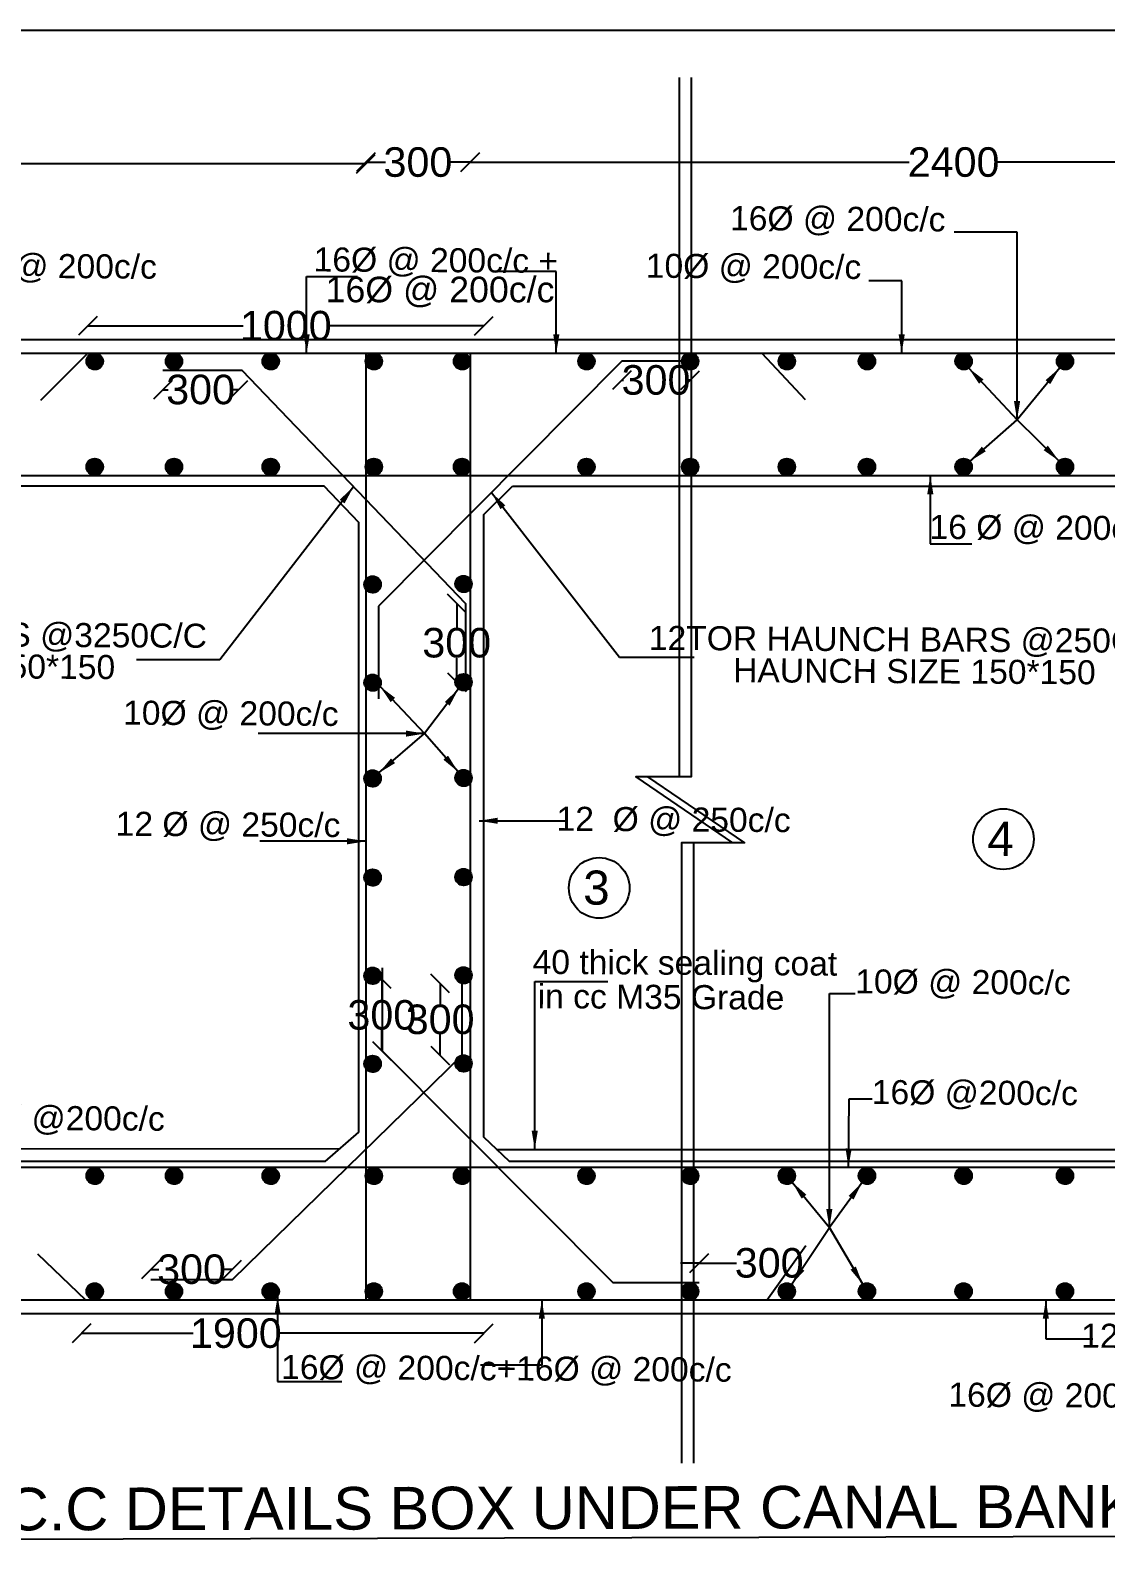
# Model space of a CAD drawing. Header units: millimetres. Extents: x 5124 to 6568637, y 2311 to 91879094.
# Drawn here: x 3805264 to 3810729, y 45946771 to 45954459 of the extents above; entities that cross this region are included whole.
import ezdxf

# ---------------------------------------------------------------- set-up
doc = ezdxf.new("R2010")
doc.units = ezdxf.units.MM
doc.header["$MEASUREMENT"] = 0
for name, color, linetype in [('DIMENSION', 7, 'Continuous'), ('DRAWING', 7, 'Continuous'), ('TEXT', 7, 'Continuous')]:
    doc.layers.add(name, color=color, linetype=linetype)
doc.styles.get("Standard").update_dxf_attribs({"font": 'arial.ttf', "height": 150})
doc.dimstyles.get("Standard").update_dxf_attribs({"dimtxt": 200, "dimasz": 110, "dimexe": 0.18, "dimexo": 0.0625, "dimgap": 0.09, "dimtad": 0, "dimtih": 1, "dimtoh": 1, "dimdec": 0, "dimzin": 0, "dimdsep": 46, "dimtxsty": 'Standard', "dimblk": 'OBLIQUE', "dimcen": 0.09, "dimse1": 1, "dimse2": 1, "dimadec": 0, "dimazin": 0, "dimtfac": 1, "dimtdec": 0, "dimtofl": 0, "dimtmove": 0, "dimatfit": 3, "dimfxl": 1, "dimtolj": 1, "dimtzin": 0, "dimarcsym": 0})

# ---------------------------------------------------------------- blocks, each defined once
blk = doc.blocks.new('_Oblique')
at = {"color": 0, "linetype": 'ByBlock', "lineweight": -2}
blk.add_line((-0.5, -0.5), (0.5, 0.5), dxfattribs=at)
blk = doc.blocks.new('*D73')
at = {"layer": 'Defpoints', "color": 0, "transparency": 16777216}
for p in [(3806969.2, 45953779.8), (3802108.5, 45952797.5), (3806969.2, 45952819.3)]:
    blk.add_point(p, dxfattribs=at)
at = {"layer": 'DIMENSION', "color": 0, "lineweight": -2, "transparency": 16777216}
for p, q in [((3802108.5, 45953779.8), (3804313.8, 45953779.8)), ((3806969.2, 45953779.8), (3804764, 45953779.8))]:
    blk.add_line(p, q, dxfattribs=at)
at = {"layer": 'DIMENSION', "color": 0, "lineweight": -2, "transparency": 16777216, "xscale": 95, "yscale": 95, "zscale": 95, "rotation": 180}
blk.add_blockref('_Oblique', (3802108.5, 45953779.8), dxfattribs=at)
at = {"layer": 'DIMENSION', "color": 0, "lineweight": -2, "transparency": 16777216, "xscale": 95, "yscale": 95, "zscale": 95}
blk.add_blockref('_Oblique', (3806969.2, 45953779.8), dxfattribs=at)
at = {"layer": 'DIMENSION', "color": 0, "transparency": 16777216, "insert": (3804538.9, 45953779.8), "char_height": 150, "attachment_point": 5}
blk.add_mtext('\\A1;2400', dxfattribs=at)
blk = doc.blocks.new('*D86')
at = {"layer": 'Defpoints', "color": 0, "transparency": 16777216}
for p in [(3805937.3, 45952733.2), (3806322, 45952733.2), (3806322, 45952633.2)]:
    blk.add_point(p, dxfattribs=at)
at = {"layer": 'DIMENSION', "color": 0, "lineweight": -2, "transparency": 16777216}
for p, q in [((3805937.3, 45952633.2), (3805964.2, 45952633.2)), ((3806322, 45952633.2), (3806295.1, 45952633.2))]:
    blk.add_line(p, q, dxfattribs=at)
at = {"layer": 'DIMENSION', "color": 0, "lineweight": -2, "transparency": 16777216, "xscale": 95, "yscale": 95, "zscale": 95, "rotation": 180}
blk.add_blockref('_Oblique', (3805937.3, 45952633.2), dxfattribs=at)
at = {"layer": 'DIMENSION', "color": 0, "lineweight": -2, "transparency": 16777216, "xscale": 95, "yscale": 95, "zscale": 95}
blk.add_blockref('_Oblique', (3806322, 45952633.2), dxfattribs=at)
at = {"layer": 'DIMENSION', "color": 0, "transparency": 16777216, "insert": (3806129.7, 45952633.2), "char_height": 150, "attachment_point": 5}
blk.add_mtext('\\A1;300', dxfattribs=at)
blk = doc.blocks.new('*D87')
at = {"layer": 'Defpoints', "color": 0, "transparency": 16777216}
for p in [(3807568.2, 45952957.5), (3805557.2, 45952819.3), (3807568.2, 45952776.9)]:
    blk.add_point(p, dxfattribs=at)
at = {"layer": 'DIMENSION', "color": 0, "lineweight": -2, "transparency": 16777216}
for p, q in [((3805557.2, 45952957.5), (3806345.9, 45952957.5)), ((3807568.2, 45952957.5), (3806779.4, 45952957.5))]:
    blk.add_line(p, q, dxfattribs=at)
at = {"layer": 'DIMENSION', "color": 0, "lineweight": -2, "transparency": 16777216, "xscale": 95, "yscale": 95, "zscale": 95, "rotation": 180}
blk.add_blockref('_Oblique', (3805557.2, 45952957.5), dxfattribs=at)
at = {"layer": 'DIMENSION', "color": 0, "lineweight": -2, "transparency": 16777216, "xscale": 95, "yscale": 95, "zscale": 95}
blk.add_blockref('_Oblique', (3807568.2, 45952957.5), dxfattribs=at)
at = {"layer": 'DIMENSION', "color": 0, "transparency": 16777216, "insert": (3806562.7, 45952957.5), "char_height": 150, "attachment_point": 5}
blk.add_mtext('\\A1;1000', dxfattribs=at)
blk = doc.blocks.new('*D88')
at = {"layer": 'Defpoints', "color": 0, "transparency": 16777216}
for p in [(3807475.3, 45951546.9), (3807431, 45951147.1), (3807465.7, 45951147.1)]:
    blk.add_point(p, dxfattribs=at)
at = {"layer": 'DIMENSION', "color": 0, "lineweight": -2, "transparency": 16777216}
for p, q in [((3807431, 45951546.9), (3807431, 45951423.7)), ((3807431, 45951147.1), (3807431, 45951270.3))]:
    blk.add_line(p, q, dxfattribs=at)
at = {"layer": 'DIMENSION', "color": 0, "lineweight": -2, "transparency": 16777216, "xscale": 95, "yscale": 95, "zscale": 95}
for p, rotation in [((3807431, 45951546.9), 90), ((3807431, 45951147.1), 270)]:
    blk.add_blockref('_Oblique', p, dxfattribs=dict(at, rotation=rotation))
at = {"layer": 'DIMENSION', "color": 0, "transparency": 16777216, "insert": (3807431, 45951347), "char_height": 150, "attachment_point": 5}
blk.add_mtext('\\A1;300', dxfattribs=at)
blk = doc.blocks.new('*D89')
at = {"layer": 'Defpoints', "color": 0, "transparency": 16777216}
for p in [(3807346.8, 45949616.4), (3807465.7, 45949616.4), (3807457.6, 45949251.6)]:
    blk.add_point(p, dxfattribs=at)
at = {"layer": 'DIMENSION', "color": 0, "lineweight": -2, "transparency": 16777216}
for p, q in [((3807346.8, 45949616.4), (3807346.8, 45949510.7)), ((3807346.8, 45949251.6), (3807346.8, 45949357.3))]:
    blk.add_line(p, q, dxfattribs=at)
at = {"layer": 'DIMENSION', "color": 0, "lineweight": -2, "transparency": 16777216, "xscale": 95, "yscale": 95, "zscale": 95}
for p, rotation in [((3807346.8, 45949616.4), 90), ((3807346.8, 45949251.6), 270)]:
    blk.add_blockref('_Oblique', p, dxfattribs=dict(at, rotation=rotation))
at = {"layer": 'DIMENSION', "color": 0, "transparency": 16777216, "insert": (3807346.8, 45949434), "char_height": 150, "attachment_point": 5}
blk.add_mtext('\\A1;300', dxfattribs=at)
blk = doc.blocks.new('*D90')
at = {"layer": 'Defpoints', "color": 0, "transparency": 16777216}
for p in [(3805877, 45948164.7), (3805877, 45948111.4), (3806290.4, 45948111.4)]:
    blk.add_point(p, dxfattribs=at)
at = {"layer": 'DIMENSION', "color": 0, "lineweight": -2, "transparency": 16777216}
for p, q in [((3805877, 45948164.7), (3805918.2, 45948164.7)), ((3806290.4, 45948164.7), (3806249.2, 45948164.7))]:
    blk.add_line(p, q, dxfattribs=at)
at = {"layer": 'DIMENSION', "color": 0, "lineweight": -2, "transparency": 16777216, "xscale": 95, "yscale": 95, "zscale": 95, "rotation": 180}
blk.add_blockref('_Oblique', (3805877, 45948164.7), dxfattribs=at)
at = {"layer": 'DIMENSION', "color": 0, "lineweight": -2, "transparency": 16777216, "xscale": 95, "yscale": 95, "zscale": 95}
blk.add_blockref('_Oblique', (3806290.4, 45948164.7), dxfattribs=at)
at = {"layer": 'DIMENSION', "color": 0, "transparency": 16777216, "insert": (3806083.7, 45948164.7), "char_height": 150, "attachment_point": 5}
blk.add_mtext('\\A1;300', dxfattribs=at)
blk = doc.blocks.new('*D91')
at = {"layer": 'Defpoints', "color": 0, "transparency": 16777216}
for p in [(3805524.7, 45948008.8), (3807568.2, 45947939.3), (3807568.2, 45947839.9)]:
    blk.add_point(p, dxfattribs=at)
at = {"layer": 'DIMENSION', "color": 0, "lineweight": -2, "transparency": 16777216}
for p, q in [((3805524.7, 45947839.9), (3806092.1, 45947839.9)), ((3807568.2, 45947839.9), (3806525.6, 45947839.9))]:
    blk.add_line(p, q, dxfattribs=at)
at = {"layer": 'DIMENSION', "color": 0, "lineweight": -2, "transparency": 16777216, "xscale": 95, "yscale": 95, "zscale": 95, "rotation": 180}
blk.add_blockref('_Oblique', (3805524.7, 45947839.9), dxfattribs=at)
at = {"layer": 'DIMENSION', "color": 0, "lineweight": -2, "transparency": 16777216, "xscale": 95, "yscale": 95, "zscale": 95}
blk.add_blockref('_Oblique', (3807568.2, 45947839.9), dxfattribs=at)
at = {"layer": 'DIMENSION', "color": 0, "transparency": 16777216, "insert": (3806308.9, 45947839.9), "char_height": 150, "attachment_point": 5}
blk.add_mtext('\\A1;1900', dxfattribs=at)
blk = doc.blocks.new('*D94')
at = {"layer": 'Defpoints', "color": 0, "transparency": 16777216}
for p in [(3812412.7, 45953788.6), (3807498.6, 45952819.3), (3812412.7, 45952819.3)]:
    blk.add_point(p, dxfattribs=at)
at = {"layer": 'DIMENSION', "color": 0, "lineweight": -2, "transparency": 16777216}
for p, q in [((3807498.6, 45953788.6), (3809730.6, 45953788.6)), ((3812412.7, 45953788.6), (3810180.8, 45953788.6))]:
    blk.add_line(p, q, dxfattribs=at)
at = {"layer": 'DIMENSION', "color": 0, "lineweight": -2, "transparency": 16777216, "xscale": 95, "yscale": 95, "zscale": 95, "rotation": 180}
blk.add_blockref('_Oblique', (3807498.6, 45953788.6), dxfattribs=at)
at = {"layer": 'DIMENSION', "color": 0, "lineweight": -2, "transparency": 16777216, "xscale": 95, "yscale": 95, "zscale": 95}
blk.add_blockref('_Oblique', (3812412.7, 45953788.6), dxfattribs=at)
at = {"layer": 'DIMENSION', "color": 0, "transparency": 16777216, "insert": (3809955.7, 45953788.6), "char_height": 150, "attachment_point": 5}
blk.add_mtext('\\A1;2400', dxfattribs=at)
blk = doc.blocks.new('*D100')
at = {"layer": 'Defpoints', "color": 0, "transparency": 16777216}
for p in [(3808270.3, 45952777.3), (3808617.1, 45952777.3), (3808617.1, 45952681.9)]:
    blk.add_point(p, dxfattribs=at)
at = {"layer": 'DIMENSION', "color": 0, "lineweight": -2, "transparency": 16777216}
for p, q in [((3808270.3, 45952681.9), (3808278.2, 45952681.9)), ((3808617.1, 45952681.9), (3808609.2, 45952681.9))]:
    blk.add_line(p, q, dxfattribs=at)
at = {"layer": 'DIMENSION', "color": 0, "lineweight": -2, "transparency": 16777216, "xscale": 95, "yscale": 95, "zscale": 95, "rotation": 180}
blk.add_blockref('_Oblique', (3808270.3, 45952681.9), dxfattribs=at)
at = {"layer": 'DIMENSION', "color": 0, "lineweight": -2, "transparency": 16777216, "xscale": 95, "yscale": 95, "zscale": 95}
blk.add_blockref('_Oblique', (3808617.1, 45952681.9), dxfattribs=at)
at = {"layer": 'DIMENSION', "color": 0, "transparency": 16777216, "insert": (3808443.7, 45952681.9), "char_height": 150, "attachment_point": 5}
blk.add_mtext('\\A1;300', dxfattribs=at)
blk = doc.blocks.new('*D101')
at = {"layer": 'Defpoints', "color": 0, "transparency": 16777216}
for p in [(3808663.2, 45948197), (3808663.2, 45948097.3), (3808663.2, 45948097.3)]:
    blk.add_point(p, dxfattribs=at)
at = {"layer": 'DIMENSION', "color": 0, "lineweight": -2, "transparency": 16777216}
for q in [(3808568.2, 45948197), (3808853.2, 45948197)]:
    blk.add_line((3808663.2, 45948197), q, dxfattribs=at)
at = {"layer": 'DIMENSION', "color": 0, "lineweight": -2, "transparency": 16777216, "xscale": 95, "yscale": 95, "zscale": 95}
blk.add_blockref('_Oblique', (3808663.2, 45948197), dxfattribs=at)
at = {"layer": 'DIMENSION', "color": 0, "lineweight": -2, "transparency": 16777216, "xscale": 95, "yscale": 95, "zscale": 95, "rotation": 180}
blk.add_blockref('_Oblique', (3808663.2, 45948197), dxfattribs=at)
at = {"layer": 'DIMENSION', "color": 0, "transparency": 16777216, "insert": (3809018.7, 45948197), "char_height": 150, "attachment_point": 5}
blk.add_mtext('\\A1;300', dxfattribs=at)
blk = doc.blocks.new('*D67')
at = {"layer": 'Defpoints', "color": 0, "transparency": 16777216}
for p in [(3807050.5, 45949639), (3807169.4, 45949639), (3807161.3, 45949274.3)]:
    blk.add_point(p, dxfattribs=at)
at = {"layer": 'DIMENSION', "color": 0, "lineweight": -2, "transparency": 16777216}
for p, q in [((3807050.5, 45949639), (3807050.5, 45949533.3)), ((3807050.5, 45949274.3), (3807050.5, 45949380))]:
    blk.add_line(p, q, dxfattribs=at)
at = {"layer": 'DIMENSION', "color": 0, "lineweight": -2, "transparency": 16777216, "xscale": 95, "yscale": 95, "zscale": 95}
for p, rotation in [((3807050.5, 45949639), 90), ((3807050.5, 45949274.3), 270)]:
    blk.add_blockref('_Oblique', p, dxfattribs=dict(at, rotation=rotation))
at = {"layer": 'DIMENSION', "color": 0, "transparency": 16777216, "insert": (3807050.5, 45949456.6), "char_height": 150, "attachment_point": 5}
blk.add_mtext('\\A1;300', dxfattribs=at)
blk = doc.blocks.new('*D115')
at = {"layer": 'Defpoints', "color": 0, "lineweight": -2, "transparency": 16777216}
for p, q in [((3806969.2, 45953788.6), (3807068.4, 45953788.6)), ((3807498.6, 45953788.6), (3807399.4, 45953788.6))]:
    blk.add_line(p, q, dxfattribs=at)
at = {"layer": 'Defpoints', "color": 0, "transparency": 16777216}
for p in [(3807498.6, 45953788.6), (3806969.2, 45952819.3), (3807498.6, 45952819.3)]:
    blk.add_point(p, dxfattribs=at)
at = {"layer": 'Defpoints', "color": 0, "lineweight": -2, "transparency": 16777216, "xscale": 95, "yscale": 95, "zscale": 95, "rotation": 180}
blk.add_blockref('_Oblique', (3806969.2, 45953788.6), dxfattribs=at)
at = {"layer": 'Defpoints', "color": 0, "lineweight": -2, "transparency": 16777216, "xscale": 95, "yscale": 95, "zscale": 95}
blk.add_blockref('_Oblique', (3807498.6, 45953788.6), dxfattribs=at)
at = {"layer": 'Defpoints', "color": 0, "transparency": 16777216, "insert": (3807233.9, 45953788.6), "char_height": 150, "attachment_point": 5}
blk.add_mtext('\\A1;300', dxfattribs=at)

msp = doc.modelspace()

# ---------------------------------------------------------------- hatches: boundary and pattern name
at = {"layer": 'DRAWING'}
h = msp.add_hatch(dxfattribs=at)
h.set_pattern_fill('ANSI31', color=256, scale=0.555958, style=0)
h.set_pattern_definition([(45, (1807415.43103, 20409304.63965), (-0.04914017675613, 0.04914017675613), [])])
h.paths.add_polyline_path([(3805634.1, 45952777.3, 0.958694), (3805550, 45952780.9), (3805550, 45952773.8, 0.958694)])
h = msp.add_hatch(dxfattribs=at)
h.set_pattern_fill('ANSI31', color=256, scale=0.555958, style=0)
h.set_pattern_definition([(45, (1807818.148966, 20409304.63965), (-0.04914017675613, 0.04914017675613), [])])
h.paths.add_polyline_path([(3806036.8, 45952777.3, 0.958694), (3805952.7, 45952780.9), (3805952.7, 45952773.8, 0.958694)])
h = msp.add_hatch(dxfattribs=at)
h.set_pattern_fill('ANSI31', color=256, scale=0.555958, style=0)
h.set_pattern_definition([(45, (1808309.647, 20409304.63965), (-0.04914017675613, 0.04914017675613), [])])
h.paths.add_polyline_path([(3806528.3, 45952777.3, 0.958694), (3806444.2, 45952780.9), (3806444.2, 45952773.8, 0.958694)])
h = msp.add_hatch(dxfattribs=at)
h.set_pattern_fill('ANSI31', color=256, scale=0.555958, style=0)
h.set_pattern_definition([(45, (1808833.21991, 20409304.63965), (-0.04914017675613, 0.04914017675613), [])])
h.paths.add_polyline_path([(3807051.9, 45952777.3, 0.958694), (3806967.8, 45952780.9), (3806967.8, 45952773.8, 0.958694)])
h = msp.add_hatch(dxfattribs=at)
h.set_pattern_fill('ANSI31', color=256, scale=0.555958, style=0)
h.set_pattern_definition([(45, (1809281.555455, 20409304.63965), (-0.04914017675613, 0.04914017675613), [])])
h.paths.add_polyline_path([(3807500.2, 45952777.3, 0.958694), (3807416.1, 45952780.9), (3807416.1, 45952773.8, 0.958694)])
h = msp.add_hatch(dxfattribs=at)
h.set_pattern_fill('ANSI31', color=256, scale=0.555958, style=0)
h.set_pattern_definition([(45, (1809913.707776, 20409304.63965), (-0.04914017675613, 0.04914017675613), [])])
h.paths.add_polyline_path([(3808132.4, 45952777.3, 0.958694), (3808048.3, 45952780.9), (3808048.3, 45952773.8, 0.958694)])
h = msp.add_hatch(dxfattribs=at)
h.set_pattern_fill('ANSI31', color=256, scale=0.555958, style=0)
h.set_pattern_definition([(45, (1810440.60697, 20409304.63965), (-0.04914017675613, 0.04914017675613), [])])
h.paths.add_polyline_path([(3808659.3, 45952777.3, 0.958694), (3808575.2, 45952780.9), (3808575.2, 45952773.8, 0.958694)])
h = msp.add_hatch(dxfattribs=at)
h.set_pattern_fill('ANSI31', color=256, scale=0.555958, style=0)
h.set_pattern_definition([(45, (1810931.70902, 20409304.63965), (-0.04914017675613, 0.04914017675613), [])])
h.paths.add_polyline_path([(3809150.4, 45952777.3, 0.958694), (3809066.3, 45952780.9), (3809066.3, 45952773.8, 0.958694)])
h = msp.add_hatch(dxfattribs=at)
h.set_pattern_fill('ANSI31', color=256, scale=0.555958, style=0)
h.set_pattern_definition([(45, (1811338.54521, 20409304.63965), (-0.04914017675613, 0.04914017675613), [])])
h.paths.add_polyline_path([(3809557.2, 45952777.3, 0.958694), (3809473.1, 45952780.9), (3809473.1, 45952773.8, 0.958694)])
h = msp.add_hatch(dxfattribs=at)
h.set_pattern_fill('ANSI31', color=256, scale=0.555958, style=0)
h.set_pattern_definition([(45, (1811829.64726, 20409304.63965), (-0.04914017675613, 0.04914017675613), [])])
h.paths.add_polyline_path([(3810048.3, 45952777.3, 0.958694), (3809964.2, 45952780.9), (3809964.2, 45952773.8, 0.958694)])
h = msp.add_hatch(dxfattribs=at)
h.set_pattern_fill('ANSI31', color=256, scale=0.555958, style=0)
h.set_pattern_definition([(45, (1812345.06286, 20409304.63965), (-0.04914017675613, 0.04914017675613), [])])
h.paths.add_polyline_path([(3810563.7, 45952777.3, 0.958694), (3810479.6, 45952780.9), (3810479.6, 45952773.8, 0.958694)])
h = msp.add_hatch(dxfattribs=at)
h.set_pattern_fill('ANSI31', color=256, scale=0.555958, style=0)
h.set_pattern_definition([(45, (1807415.43103, 20408768.7726), (-0.04914017675613, 0.04914017675613), [])])
h.paths.add_polyline_path([(3805634.1, 45952241.5, 0.958694), (3805550, 45952245), (3805550, 45952237.9, 0.958694)])
h = msp.add_hatch(dxfattribs=at)
h.set_pattern_fill('ANSI31', color=256, scale=0.555958, style=0)
h.set_pattern_definition([(45, (1807818.148966, 20408768.7726), (-0.04914017675613, 0.04914017675613), [])])
h.paths.add_polyline_path([(3806036.8, 45952241.5, 0.958694), (3805952.7, 45952245), (3805952.7, 45952237.9, 0.958694)])
h = msp.add_hatch(dxfattribs=at)
h.set_pattern_fill('ANSI31', color=256, scale=0.555958, style=0)
h.set_pattern_definition([(45, (1808309.647, 20408768.7726), (-0.04914017675613, 0.04914017675613), [])])
h.paths.add_polyline_path([(3806528.3, 45952241.5, 0.958694), (3806444.2, 45952245), (3806444.2, 45952237.9, 0.958694)])
h = msp.add_hatch(dxfattribs=at)
h.set_pattern_fill('ANSI31', color=256, scale=0.555958, style=0)
h.set_pattern_definition([(45, (1808833.21991, 20408768.7726), (-0.04914017675613, 0.04914017675613), [])])
h.paths.add_polyline_path([(3807051.9, 45952241.5, 0.958694), (3806967.8, 45952245), (3806967.8, 45952237.9, 0.958694)])
h = msp.add_hatch(dxfattribs=at)
h.set_pattern_fill('ANSI31', color=256, scale=0.555958, style=0)
h.set_pattern_definition([(45, (1809281.555455, 20408768.7726), (-0.04914017675613, 0.04914017675613), [])])
h.paths.add_polyline_path([(3807500.2, 45952241.5, 0.958694), (3807416.1, 45952245), (3807416.1, 45952237.9, 0.958694)])
h = msp.add_hatch(dxfattribs=at)
h.set_pattern_fill('ANSI31', color=256, scale=0.555958, style=0)
h.set_pattern_definition([(45, (1809913.707776, 20408768.7726), (-0.04914017675613, 0.04914017675613), [])])
h.paths.add_polyline_path([(3808132.4, 45952241.5, 0.958694), (3808048.3, 45952245), (3808048.3, 45952237.9, 0.958694)])
h = msp.add_hatch(dxfattribs=at)
h.set_pattern_fill('ANSI31', color=256, scale=0.555958, style=0)
h.set_pattern_definition([(45, (1810440.60697, 20408768.7726), (-0.04914017675613, 0.04914017675613), [])])
h.paths.add_polyline_path([(3808659.3, 45952241.5, 0.958694), (3808575.2, 45952245), (3808575.2, 45952237.9, 0.958694)])
h = msp.add_hatch(dxfattribs=at)
h.set_pattern_fill('ANSI31', color=256, scale=0.555958, style=0)
h.set_pattern_definition([(45, (1810931.70902, 20408768.7726), (-0.04914017675613, 0.04914017675613), [])])
h.paths.add_polyline_path([(3809150.4, 45952241.5, 0.958694), (3809066.3, 45952245), (3809066.3, 45952237.9, 0.958694)])
h = msp.add_hatch(dxfattribs=at)
h.set_pattern_fill('ANSI31', color=256, scale=0.555958, style=0)
h.set_pattern_definition([(45, (1811338.54521, 20408768.7726), (-0.04914017675613, 0.04914017675613), [])])
h.paths.add_polyline_path([(3809557.2, 45952241.5, 0.958694), (3809473.1, 45952245), (3809473.1, 45952237.9, 0.958694)])
h = msp.add_hatch(dxfattribs=at)
h.set_pattern_fill('ANSI31', color=256, scale=0.555958, style=0)
h.set_pattern_definition([(45, (1811829.64726, 20408768.7726), (-0.04914017675613, 0.04914017675613), [])])
h.paths.add_polyline_path([(3810048.3, 45952241.5, 0.958694), (3809964.2, 45952245), (3809964.2, 45952237.9, 0.958694)])
h = msp.add_hatch(dxfattribs=at)
h.set_pattern_fill('ANSI31', color=256, scale=0.555958, style=0)
h.set_pattern_definition([(45, (1812345.06286, 20408768.7726), (-0.04914017675613, 0.04914017675613), [])])
h.paths.add_polyline_path([(3810563.7, 45952241.5, 0.958694), (3810479.6, 45952245), (3810479.6, 45952237.9, 0.958694)])
h = msp.add_hatch(dxfattribs=at)
h.set_pattern_fill('ANSI31', color=256, scale=0.555958, style=0)
h.set_pattern_definition([(45, (1808827.18769, 20408171.43942), (-0.04914017675613, 0.04914017675613), [])])
h.paths.add_polyline_path([(3807045.8, 45951644.1, 0.958694), (3806961.8, 45951647.7), (3806961.8, 45951640.6, 0.958694)])
h = msp.add_hatch(dxfattribs=at)
h.set_pattern_fill('ANSI31', color=256, scale=0.555958, style=0)
h.set_pattern_definition([(45, (1809289.170006, 20408173.569606), (-0.04914017675613, 0.04914017675613), [])])
h.paths.add_polyline_path([(3807507.8, 45951646.3, 0.958694), (3807423.7, 45951649.8), (3807423.7, 45951642.7, 0.958694)])
h = msp.add_hatch(dxfattribs=at)
h.set_pattern_fill('ANSI31', color=256, scale=0.555958, style=0)
h.set_pattern_definition([(45, (1808827.18769, 20407672.24165), (-0.04914017675613, 0.04914017675613), [])])
h.paths.add_polyline_path([(3807045.8, 45951144.9, 0.958694), (3806961.8, 45951148.5), (3806961.8, 45951141.4, 0.958694)])
h = msp.add_hatch(dxfattribs=at)
h.set_pattern_fill('ANSI31', color=256, scale=0.555958, style=0)
h.set_pattern_definition([(45, (1809289.170006, 20407674.371834), (-0.04914017675613, 0.04914017675613), [])])
h.paths.add_polyline_path([(3807507.8, 45951147.1, 0.958694), (3807423.7, 45951150.6), (3807423.7, 45951143.5, 0.958694)])
h = msp.add_hatch(dxfattribs=at)
h.set_pattern_fill('ANSI31', color=256, scale=0.555958, style=0)
h.set_pattern_definition([(45, (1808827.18769, 20407186.00862), (-0.04914017675613, 0.04914017675613), [])])
h.paths.add_polyline_path([(3807045.8, 45950658.7, 0.958694), (3806961.8, 45950662.3), (3806961.8, 45950655.2, 0.958694)])
h = msp.add_hatch(dxfattribs=at)
h.set_pattern_fill('ANSI31', color=256, scale=0.555958, style=0)
h.set_pattern_definition([(45, (1809289.170006, 20407188.13881), (-0.04914017675613, 0.04914017675613), [])])
h.paths.add_polyline_path([(3807507.8, 45950660.8, 0.958694), (3807423.7, 45950664.4), (3807423.7, 45950657.3, 0.958694)])
h = msp.add_hatch(dxfattribs=at)
h.set_pattern_fill('ANSI31', color=256, scale=0.555958, style=0)
h.set_pattern_definition([(45, (1808827.18769, 20406682.80757), (-0.04914017675613, 0.04914017675613), [])])
h.paths.add_polyline_path([(3807045.8, 45950155.5, 0.958694), (3806961.8, 45950159.1), (3806961.8, 45950152, 0.958694)])
h = msp.add_hatch(dxfattribs=at)
h.set_pattern_fill('ANSI31', color=256, scale=0.555958, style=0)
h.set_pattern_definition([(45, (1809289.170006, 20406684.93776), (-0.04914017675613, 0.04914017675613), [])])
h.paths.add_polyline_path([(3807507.8, 45950157.6, 0.958694), (3807423.7, 45950161.2), (3807423.7, 45950154.1, 0.958694)])
h = msp.add_hatch(dxfattribs=at)
h.set_pattern_fill('ANSI31', color=256, scale=0.555958, style=0)
h.set_pattern_definition([(45, (1808827.18769, 20406183.64653), (-0.04914017675613, 0.04914017675613), [])])
h.paths.add_polyline_path([(3807045.8, 45949656.3, 0.958694), (3806961.8, 45949659.9), (3806961.8, 45949652.8, 0.958694)])
h = msp.add_hatch(dxfattribs=at)
h.set_pattern_fill('ANSI31', color=256, scale=0.555958, style=0)
h.set_pattern_definition([(45, (1809289.170006, 20406185.77671), (-0.04914017675613, 0.04914017675613), [])])
h.paths.add_polyline_path([(3807507.8, 45949658.5, 0.958694), (3807423.7, 45949662), (3807423.7, 45949654.9, 0.958694)])
h = msp.add_hatch(dxfattribs=at)
h.set_pattern_fill('ANSI31', color=256, scale=0.555958, style=0)
h.set_pattern_definition([(45, (1808827.18769, 20405736.307736), (-0.04914017675613, 0.04914017675613), [])])
h.paths.add_polyline_path([(3807045.8, 45949209, 0.958694), (3806961.8, 45949212.6), (3806961.8, 45949205.5, 0.958694)])
h = msp.add_hatch(dxfattribs=at)
h.set_pattern_fill('ANSI31', color=256, scale=0.555958, style=0)
h.set_pattern_definition([(45, (1809289.170006, 20405738.43792), (-0.04914017675613, 0.04914017675613), [])])
h.paths.add_polyline_path([(3807507.8, 45949211.1, 0.958694), (3807423.7, 45949214.7), (3807423.7, 45949207.6, 0.958694)])
h = msp.add_hatch(dxfattribs=at)
h.set_pattern_fill('ANSI31', color=256, scale=0.555958, style=0)
h.set_pattern_definition([(45, (1807415.43103, 20405167.03423), (-0.04914017675613, 0.04914017675613), [])])
h.paths.add_polyline_path([(3805634.1, 45948639.7, 0.958694), (3805550, 45948643.3), (3805550, 45948636.2, 0.958694)])
h = msp.add_hatch(dxfattribs=at)
h.set_pattern_fill('ANSI31', color=256, scale=0.555958, style=0)
h.set_pattern_definition([(45, (1807818.148966, 20405167.03423), (-0.04914017675613, 0.04914017675613), [])])
h.paths.add_polyline_path([(3806036.8, 45948639.7, 0.958694), (3805952.7, 45948643.3), (3805952.7, 45948636.2, 0.958694)])
h = msp.add_hatch(dxfattribs=at)
h.set_pattern_fill('ANSI31', color=256, scale=0.555958, style=0)
h.set_pattern_definition([(45, (1808309.647, 20405167.03423), (-0.04914017675613, 0.04914017675613), [])])
h.paths.add_polyline_path([(3806528.3, 45948639.7, 0.958694), (3806444.2, 45948643.3), (3806444.2, 45948636.2, 0.958694)])
h = msp.add_hatch(dxfattribs=at)
h.set_pattern_fill('ANSI31', color=256, scale=0.555958, style=0)
h.set_pattern_definition([(45, (1808833.21991, 20405167.03423), (-0.04914017675613, 0.04914017675613), [])])
h.paths.add_polyline_path([(3807051.9, 45948639.7, 0.958694), (3806967.8, 45948643.3), (3806967.8, 45948636.2, 0.958694)])
h = msp.add_hatch(dxfattribs=at)
h.set_pattern_fill('ANSI31', color=256, scale=0.555958, style=0)
h.set_pattern_definition([(45, (1809281.555455, 20405167.03423), (-0.04914017675613, 0.04914017675613), [])])
h.paths.add_polyline_path([(3807500.2, 45948639.7, 0.958694), (3807416.1, 45948643.3), (3807416.1, 45948636.2, 0.958694)])
h = msp.add_hatch(dxfattribs=at)
h.set_pattern_fill('ANSI31', color=256, scale=0.555958, style=0)
h.set_pattern_definition([(45, (1809913.707776, 20405167.03423), (-0.04914017675613, 0.04914017675613), [])])
h.paths.add_polyline_path([(3808132.4, 45948639.7, 0.958694), (3808048.3, 45948643.3), (3808048.3, 45948636.2, 0.958694)])
h = msp.add_hatch(dxfattribs=at)
h.set_pattern_fill('ANSI31', color=256, scale=0.555958, style=0)
h.set_pattern_definition([(45, (1810440.60697, 20405167.03423), (-0.04914017675613, 0.04914017675613), [])])
h.paths.add_polyline_path([(3808659.3, 45948639.7, 0.958694), (3808575.2, 45948643.3), (3808575.2, 45948636.2, 0.958694)])
h = msp.add_hatch(dxfattribs=at)
h.set_pattern_fill('ANSI31', color=256, scale=0.555958, style=0)
h.set_pattern_definition([(45, (1810931.70902, 20405167.03423), (-0.04914017675613, 0.04914017675613), [])])
h.paths.add_polyline_path([(3809150.4, 45948639.7, 0.958694), (3809066.3, 45948643.3), (3809066.3, 45948636.2, 0.958694)])
h = msp.add_hatch(dxfattribs=at)
h.set_pattern_fill('ANSI31', color=256, scale=0.555958, style=0)
h.set_pattern_definition([(45, (1811338.54521, 20405167.03423), (-0.04914017675613, 0.04914017675613), [])])
h.paths.add_polyline_path([(3809557.2, 45948639.7, 0.958694), (3809473.1, 45948643.3), (3809473.1, 45948636.2, 0.958694)])
h = msp.add_hatch(dxfattribs=at)
h.set_pattern_fill('ANSI31', color=256, scale=0.555958, style=0)
h.set_pattern_definition([(45, (1811829.64726, 20405167.03423), (-0.04914017675613, 0.04914017675613), [])])
h.paths.add_polyline_path([(3810048.3, 45948639.7, 0.958694), (3809964.2, 45948643.3), (3809964.2, 45948636.2, 0.958694)])
h = msp.add_hatch(dxfattribs=at)
h.set_pattern_fill('ANSI31', color=256, scale=0.555958, style=0)
h.set_pattern_definition([(45, (1812345.06286, 20405167.03423), (-0.04914017675613, 0.04914017675613), [])])
h.paths.add_polyline_path([(3810563.7, 45948639.7, 0.958694), (3810479.6, 45948643.3), (3810479.6, 45948636.2, 0.958694)])
h = msp.add_hatch(dxfattribs=at)
h.set_pattern_fill('ANSI31', color=256, scale=0.555958, style=0)
h.set_pattern_definition([(45, (1807415.43103, 20404580.388705), (-0.04914017675613, 0.04914017675613), [])])
h.paths.add_polyline_path([(3805634.1, 45948053.1, 0.958694), (3805550, 45948056.6), (3805550, 45948049.5, 0.958694)])
h = msp.add_hatch(dxfattribs=at)
h.set_pattern_fill('ANSI31', color=256, scale=0.555958, style=0)
h.set_pattern_definition([(45, (1807818.148966, 20404580.388705), (-0.04914017675613, 0.04914017675613), [])])
h.paths.add_polyline_path([(3806036.8, 45948053.1, 0.958694), (3805952.7, 45948056.6), (3805952.7, 45948049.5, 0.958694)])
h = msp.add_hatch(dxfattribs=at)
h.set_pattern_fill('ANSI31', color=256, scale=0.555958, style=0)
h.set_pattern_definition([(45, (1808309.647, 20404580.388705), (-0.04914017675613, 0.04914017675613), [])])
h.paths.add_polyline_path([(3806528.3, 45948053.1, 0.958694), (3806444.2, 45948056.6), (3806444.2, 45948049.5, 0.958694)])
h = msp.add_hatch(dxfattribs=at)
h.set_pattern_fill('ANSI31', color=256, scale=0.555958, style=0)
h.set_pattern_definition([(45, (1808833.21991, 20404580.388705), (-0.04914017675613, 0.04914017675613), [])])
h.paths.add_polyline_path([(3807051.9, 45948053.1, 0.958694), (3806967.8, 45948056.6), (3806967.8, 45948049.5, 0.958694)])
h = msp.add_hatch(dxfattribs=at)
h.set_pattern_fill('ANSI31', color=256, scale=0.555958, style=0)
h.set_pattern_definition([(45, (1809281.555455, 20404580.388705), (-0.04914017675613, 0.04914017675613), [])])
h.paths.add_polyline_path([(3807500.2, 45948053.1, 0.958694), (3807416.1, 45948056.6), (3807416.1, 45948049.5, 0.958694)])
h = msp.add_hatch(dxfattribs=at)
h.set_pattern_fill('ANSI31', color=256, scale=0.555958, style=0)
h.set_pattern_definition([(45, (1809913.707776, 20404580.388705), (-0.04914017675613, 0.04914017675613), [])])
h.paths.add_polyline_path([(3808132.4, 45948053.1, 0.958694), (3808048.3, 45948056.6), (3808048.3, 45948049.5, 0.958694)])
h = msp.add_hatch(dxfattribs=at)
h.set_pattern_fill('ANSI31', color=256, scale=0.555958, style=0)
h.set_pattern_definition([(45, (1810440.60697, 20404580.388705), (-0.04914017675613, 0.04914017675613), [])])
h.paths.add_polyline_path([(3808659.3, 45948053.1, 0.958694), (3808575.2, 45948056.6), (3808575.2, 45948049.5, 0.958694)])
h = msp.add_hatch(dxfattribs=at)
h.set_pattern_fill('ANSI31', color=256, scale=0.555958, style=0)
h.set_pattern_definition([(45, (1810931.70902, 20404580.388705), (-0.04914017675613, 0.04914017675613), [])])
h.paths.add_polyline_path([(3809150.4, 45948053.1, 0.958694), (3809066.3, 45948056.6), (3809066.3, 45948049.5, 0.958694)])
h = msp.add_hatch(dxfattribs=at)
h.set_pattern_fill('ANSI31', color=256, scale=0.555958, style=0)
h.set_pattern_definition([(45, (1811338.54521, 20404580.388705), (-0.04914017675613, 0.04914017675613), [])])
h.paths.add_polyline_path([(3809557.2, 45948053.1, 0.958694), (3809473.1, 45948056.6), (3809473.1, 45948049.5, 0.958694)])
h = msp.add_hatch(dxfattribs=at)
h.set_pattern_fill('ANSI31', color=256, scale=0.555958, style=0)
h.set_pattern_definition([(45, (1811829.64726, 20404580.388705), (-0.04914017675613, 0.04914017675613), [])])
h.paths.add_polyline_path([(3810048.3, 45948053.1, 0.958694), (3809964.2, 45948056.6), (3809964.2, 45948049.5, 0.958694)])
h = msp.add_hatch(dxfattribs=at)
h.set_pattern_fill('ANSI31', color=256, scale=0.555958, style=0)
h.set_pattern_definition([(45, (1812345.06286, 20404580.388705), (-0.04914017675613, 0.04914017675613), [])])
h.paths.add_polyline_path([(3810563.7, 45948053.1, 0.958694), (3810479.6, 45948056.6), (3810479.6, 45948049.5, 0.958694)])

# ---------------------------------------------------------------- linework, layer by layer
at = {"layer": 'Defpoints'}
for points in [[(3807033, 45951533.3), (3807033, 45951063.5)], [(3807053.4, 45949273.3), (3807053.4, 45949696.2)]]:
    msp.add_lwpolyline(points, dxfattribs=at)
at = {"layer": 'DIMENSION'}
for p, q in [((3796137.6, 45952888.9), (3807568.2, 45952888.9)), ((3807568.2, 45947939.3), (3796137.6, 45947939.3))]:
    msp.add_line(p, q, dxfattribs=at)
for points in [[(3808561.9, 45954219.6), (3808561.9, 45950666.2), (3808340.7, 45950666.2), (3808832.7, 45950330.8), (3808573.7, 45950330.8), (3808573.7, 45947181)], [(3808621.9, 45954219.6), (3808621.9, 45950666.2), (3808400.7, 45950666.2), (3808892.7, 45950330.8), (3808633.7, 45950330.8), (3808633.7, 45947181)], [(3807568.2, 45952888.9), (3818355.7, 45952888.9), (3818355.7, 45947939.3), (3807568.2, 45947939.3)], [(3805557.2, 45952819.3), (3805316.8, 45952578)], [(3806969.2, 45952819.3), (3806969.2, 45948008.8)], [(3807498.6, 45952819.3), (3818286.1, 45952819.3), (3818286.1, 45948008.8), (3807498.6, 45948008.8)], [(3808981.6, 45952819.3), (3809201.2, 45952582.8)], [(3796207.2, 45952197.2), (3807498.6, 45952197.2)], [(3807498.6, 45952197.2), (3818286.1, 45952197.2)], [(3796207.2, 45948683.7), (3807498.6, 45948683.7)], [(3807498.6, 45948683.7), (3818286.1, 45948683.7)], [(3805547.3, 45948008.8), (3805303.2, 45948242.7)], [(3809007, 45948008.8), (3809204.1, 45948286)]]:
    msp.add_lwpolyline(points, dxfattribs=at)
msp.add_lwpolyline([(3796207.2, 45952819.3), (3807498.6, 45952819.3), (3807498.6, 45948008.8), (3796207.2, 45948008.8)], close=True, dxfattribs=at)
for centre in [(3810208.6, 45950350.2), (3808155.1, 45950102.2)]:
    msp.add_circle(centre, 154, dxfattribs=at)
at = {"layer": 'DRAWING'}
msp.add_lwpolyline([(3794428.9, 45954459), (3820865.5, 45954459), (3820865.5, 45935906.4), (3794428.9, 45935906.4)], close=True, dxfattribs=at)
for points in [[(3808617.1, 45952777.3), (3808270.3, 45952777.3), (3807033, 45951533.3)], [(3805937.3, 45952733.2), (3806322, 45952733.2), (3806338.4, 45952733.2), (3807475.3, 45951546.9), (3807475.3, 45951169)], [(3802371.9, 45952144.4), (3806755.2, 45952144.2), (3806932.8, 45951959.5), (3806932.8, 45948861.8), (3806761.5, 45948713.4), (3802265.4, 45948713.4), (3802134.5, 45948837.1), (3802167.9, 45951930.4), (3802371.9, 45952144.4)], [(3807714.5, 45952142.9), (3812188.8, 45952142.9), (3812366.4, 45951958.2), (3812366.4, 45948860.4), (3812195.2, 45948712.1), (3807699.1, 45948712.1), (3807568.2, 45948835.8), (3807568.2, 45951998.5), (3807714.5, 45952142.9)], [(3807457.6, 45949672.9), (3807457.6, 45949251.6), (3806290.4, 45948111.4), (3805877, 45948111.4)], [(3807053.4, 45949273.3), (3808224.7, 45948097.3), (3808663.2, 45948097.3)], [(3802200, 45948775.3), (3806837.3, 45948779)], [(3807633.6, 45948773.9), (3812267.3, 45948774.5)]]:
    msp.add_lwpolyline(points, dxfattribs=at)
for centre in [(3805592, 45952777.3), (3805994.7, 45952777.3), (3806486.2, 45952777.3), (3807009.8, 45952777.3), (3807458.1, 45952777.3), (3808090.2, 45952777.3), (3808617.1, 45952777.3), (3809108.2, 45952777.3), (3809515.1, 45952777.3), (3810006.2, 45952777.3), (3810521.6, 45952777.3), (3805592, 45952241.5), (3805994.7, 45952241.5), (3806486.2, 45952241.5), (3807009.8, 45952241.5), (3807458.1, 45952241.5), (3808090.2, 45952241.5), (3808617.1, 45952241.5), (3809108.2, 45952241.5), (3809515.1, 45952241.5), (3810006.2, 45952241.5), (3810521.6, 45952241.5), (3807003.7, 45951644.1), (3807465.7, 45951646.3), (3807003.7, 45951144.9), (3807465.7, 45951147.1), (3807003.7, 45950658.7), (3807465.7, 45950660.8), (3807003.7, 45950155.5), (3807465.7, 45950157.6), (3807003.7, 45949656.3), (3807465.7, 45949658.5), (3807003.7, 45949209), (3807465.7, 45949211.1), (3805592, 45948639.7), (3805994.7, 45948639.7), (3806486.2, 45948639.7), (3807009.8, 45948639.7), (3807458.1, 45948639.7), (3808090.2, 45948639.7), (3808617.1, 45948639.7), (3809108.2, 45948639.7), (3809515.1, 45948639.7), (3810006.2, 45948639.7), (3810521.6, 45948639.7), (3805592, 45948053.1), (3805994.7, 45948053.1), (3806486.2, 45948053.1), (3807009.8, 45948053.1), (3807458.1, 45948053.1), (3808090.2, 45948053.1), (3808617.1, 45948053.1), (3809108.2, 45948053.1), (3809515.1, 45948053.1), (3810006.2, 45948053.1), (3810521.6, 45948053.1)]:
    msp.add_circle(centre, 42.1, dxfattribs=at)

# ---------------------------------------------------------------- texts
at = {"layer": 'Defpoints', "insert": (3806764.7, 45953207.2), "char_height": 129.933, "width": 1198.642, "attachment_point": 1}
msp.add_mtext('16Ø @ 200c/c ', dxfattribs=at)
at = {"layer": 'DRAWING'}
for s, height, p in [('16Ø @ 200c/c ', 122.311, (3808819.3, 45953443.6)), ('16Ø @ 200c/c ', 122.311, (3804812.6, 45953203.5)), ('16Ø @ 200c/c +', 122.311, (3806703.8, 45953234)), ('10Ø @ 200c/c ', 122.311, (3808391.4, 45953202)), ('16 Ø @ 200c/c ', 122.311, (3809832.8, 45951875.4)), ('12TOR HAUNCH BARS @3250C/C', 122.311, (3803424.9, 45951338.2)), ('12TOR HAUNCH BARS @250C/C', 122.311, (3808406.8, 45951311.6)), (' HAUNCH SIZE 150*150', 122.311, (3803805.9, 45951174.3)), (' HAUNCH SIZE 150*150', 122.311, (3808787.7, 45951147.7)), ('10Ø @ 200c/c ', 122.311, (3805735.7, 45950931.8)), ('12 Ø @ 250c/c ', 122.311, (3805697.8, 45950367.5)), ('12  Ø @ 250c/c ', 122.311, (3807937.9, 45950392.9)), ('4', 173.2, (3810126.7, 45950265.9)), ('3', 173.2, (3808073.2, 45950017.8)), ('40 thick sealing coat', 122.311, (3807816.2, 45949665.9)), ('10Ø @ 200c/c ', 122.311, (3809455.5, 45949566.7)), ('in cc M35 Grade', 122.311, (3807842, 45949491.5)), ('16Ø @200c/c ', 122.311, (3809539.6, 45949004.6)), ('16Ø @200c/c ', 122.311, (3804900.3, 45948875.2)), ('12  Ø @ 280c/c ', 122.311, (3810603.4, 45947767.2)), ('16Ø @ 200c/c+16Ø @ 200c/c', 122.311, (3806538.6, 45947607.8)), ('16Ø @ 200c/c+16Ø @ 200c/c', 122.311, (3809928.6, 45947467.6))]:
    msp.add_text(s, height=height, rotation=359.65712, dxfattribs=at).set_placement(p)
at = {"layer": 'TEXT'}
msp.add_text('%%UR.C.C DETAILS BOX UNDER CANAL BANKS', height=216.554, rotation=0.1412, dxfattribs=at).set_placement((3804837.6, 45946837.8))

# ---------------------------------------------------------------- dimensions: what is measured, and where the dimension line sits
at = {"layer": 'Defpoints'}
dim = msp.add_linear_dim(base=(3807498.6, 45953788.6), p1=(3806969.2, 45952819.3), p2=(3807498.6, 45952819.3), text='300', dimstyle='Standard', override={"dimasz": 95, "dimfxl": 2000, "dimarcsym": 1}, dxfattribs=at)
dim.commit()
dim.dimension.update_dxf_attribs({"geometry": '*D115', "text_midpoint": (3807233.9, 45953788.6)})
at = {"layer": 'DIMENSION'}
for base, p1, p2, text, picture, middle in [((3806969.2, 45953779.8), (3802108.5, 45952797.5), (3806969.2, 45952819.3), '2400', '*D73', (3804538.9, 45953779.8)), ((3812412.7, 45953788.6), (3807498.6, 45952819.3), (3812412.7, 45952819.3), '2400', '*D94', (3809955.7, 45953788.6)), ((3807568.2, 45952957.5), (3805557.2, 45952819.3), (3807568.2, 45952776.9), '1000', '*D87', (3806562.7, 45952957.5)), ((3808617.1, 45952681.9), (3808270.3, 45952777.3), (3808617.1, 45952777.3), '300', '*D100', (3808443.7, 45952681.9)), ((3806322, 45952633.2), (3805937.3, 45952733.2), (3806322, 45952733.2), '300', '*D86', (3806129.7, 45952633.2)), ((3805877, 45948164.7), (3806290.4, 45948111.4), (3805877, 45948111.4), '300', '*D90', (3806083.7, 45948164.7)), ((3808663.2, 45948197), (3808663.2, 45948097.3), (3808663.2, 45948097.3), '300', '*D101', (3809018.7, 45948197))]:
    dim = msp.add_linear_dim(base=base, p1=p1, p2=p2, text=text, dimstyle='Standard', override={"dimasz": 95, "dimfxl": 2000, "dimarcsym": 1}, dxfattribs=at)
    dim.commit()
    dim.dimension.update_dxf_attribs({"geometry": picture, "text_midpoint": middle})
for base, p1, p2, picture, middle in [((3807431, 45951147.1), (3807475.3, 45951546.9), (3807465.7, 45951147.1), '*D88', (3807431, 45951347)), ((3807050.5, 45949639), (3807161.3, 45949274.3), (3807169.4, 45949639), '*D67', (3807050.5, 45949456.6)), ((3807346.8, 45949616.4), (3807457.6, 45949251.6), (3807465.7, 45949616.4), '*D89', (3807346.8, 45949434))]:
    dim = msp.add_linear_dim(base=base, p1=p1, p2=p2, angle=90, text='300', dimstyle='Standard', override={"dimasz": 95, "dimfxl": 2000, "dimarcsym": 1}, dxfattribs=at)
    dim.commit()
    dim.dimension.update_dxf_attribs({"geometry": picture, "text_midpoint": middle})
dim = msp.add_linear_dim(base=(3807568.2, 45947839.9), p1=(3805524.7, 45948008.8), p2=(3807568.2, 45947939.3), text='1900', dimstyle='Standard', override={"dimasz": 95, "dimfxl": 2000, "dimarcsym": 1}, dxfattribs=at)
dim.commit()
dim.dimension.update_dxf_attribs({"geometry": '*D91', "text_midpoint": (3806308.9, 45947839.9), "dimtype": 160})

# ---------------------------------------------------------------- leaders
at = {"layer": 'DRAWING'}
for points in [[(3810278, 45952480.3), (3810278, 45953433.3), (3809958.2, 45953433.3)], [(3807937, 45952819.3), (3807937, 45953232.8), (3807638.7, 45953232.8)], [(3806668.6, 45952819.3), (3806668.6, 45953209), (3806926.8, 45953209)], [(3809691.8, 45952819.3), (3809691.8, 45953185.4), (3809524.2, 45953185.4)], [(3810031.3, 45952743.5), (3810278, 45952480.3)], [(3810494.9, 45952744.8), (3810278, 45952480.3)], [(3810037.8, 45952269.3), (3810278, 45952480.3)], [(3810491.5, 45952270.9), (3810278, 45952480.3)], [(3809837.2, 45952197.2), (3809837.2, 45951850), (3810048.5, 45951850)], [(3806906.9, 45952140.1), (3806228, 45951261.8), (3805804.3, 45951261.8)], [(3807607.5, 45952110.9), (3808258.1, 45951275.3), (3808637.7, 45951275.3)], [(3807041.4, 45951126.2), (3807267.6, 45950886.3)], [(3807440.2, 45951113.5), (3807267.6, 45950886.3)], [(3807267.6, 45950886.3), (3806421.7, 45950886.3)], [(3807035.6, 45950686.2), (3807267.6, 45950886.3)], [(3807437.9, 45950692.5), (3807267.6, 45950886.3)], [(3807544.7, 45950443.4), (3807996.3, 45950443.4)], [(3806969.2, 45950339.2), (3806430.8, 45950339.2)], [(3807827.5, 45948774), (3807827.5, 45949627.2), (3808198.3, 45949627.2)], [(3809324.3, 45948377.1), (3809324.3, 45949566.7), (3809455.5, 45949566.7)], [(3809421.4, 45948683.7), (3809424.2, 45949030.3), (3809541.2, 45949030.3)], [(3809135.3, 45948607.5), (3809324.3, 45948377.1)], [(3809490.3, 45948605.7), (3809324.3, 45948377.1)], [(3809131.6, 45948088.1), (3809324.3, 45948377.1)], [(3809493.7, 45948089.4), (3809324.3, 45948377.1)], [(3806521.2, 45948029.6), (3806521.2, 45947594.9), (3806846.8, 45947594.9)], [(3807863.5, 45948008.8), (3807863.5, 45947678.6), (3807551.1, 45947678.6)], [(3810424.2, 45948008.8), (3810424.2, 45947811.5), (3810662.4, 45947811.5)]]:
    msp.add_leader(points, dimstyle='Standard', override={"dimasz": 95, "dimgap": 0.09, "dimtad": 0, "dimfxl": 2000, "dimarcsym": 1}, dxfattribs=at)

doc.saveas('drawing.dxf')
